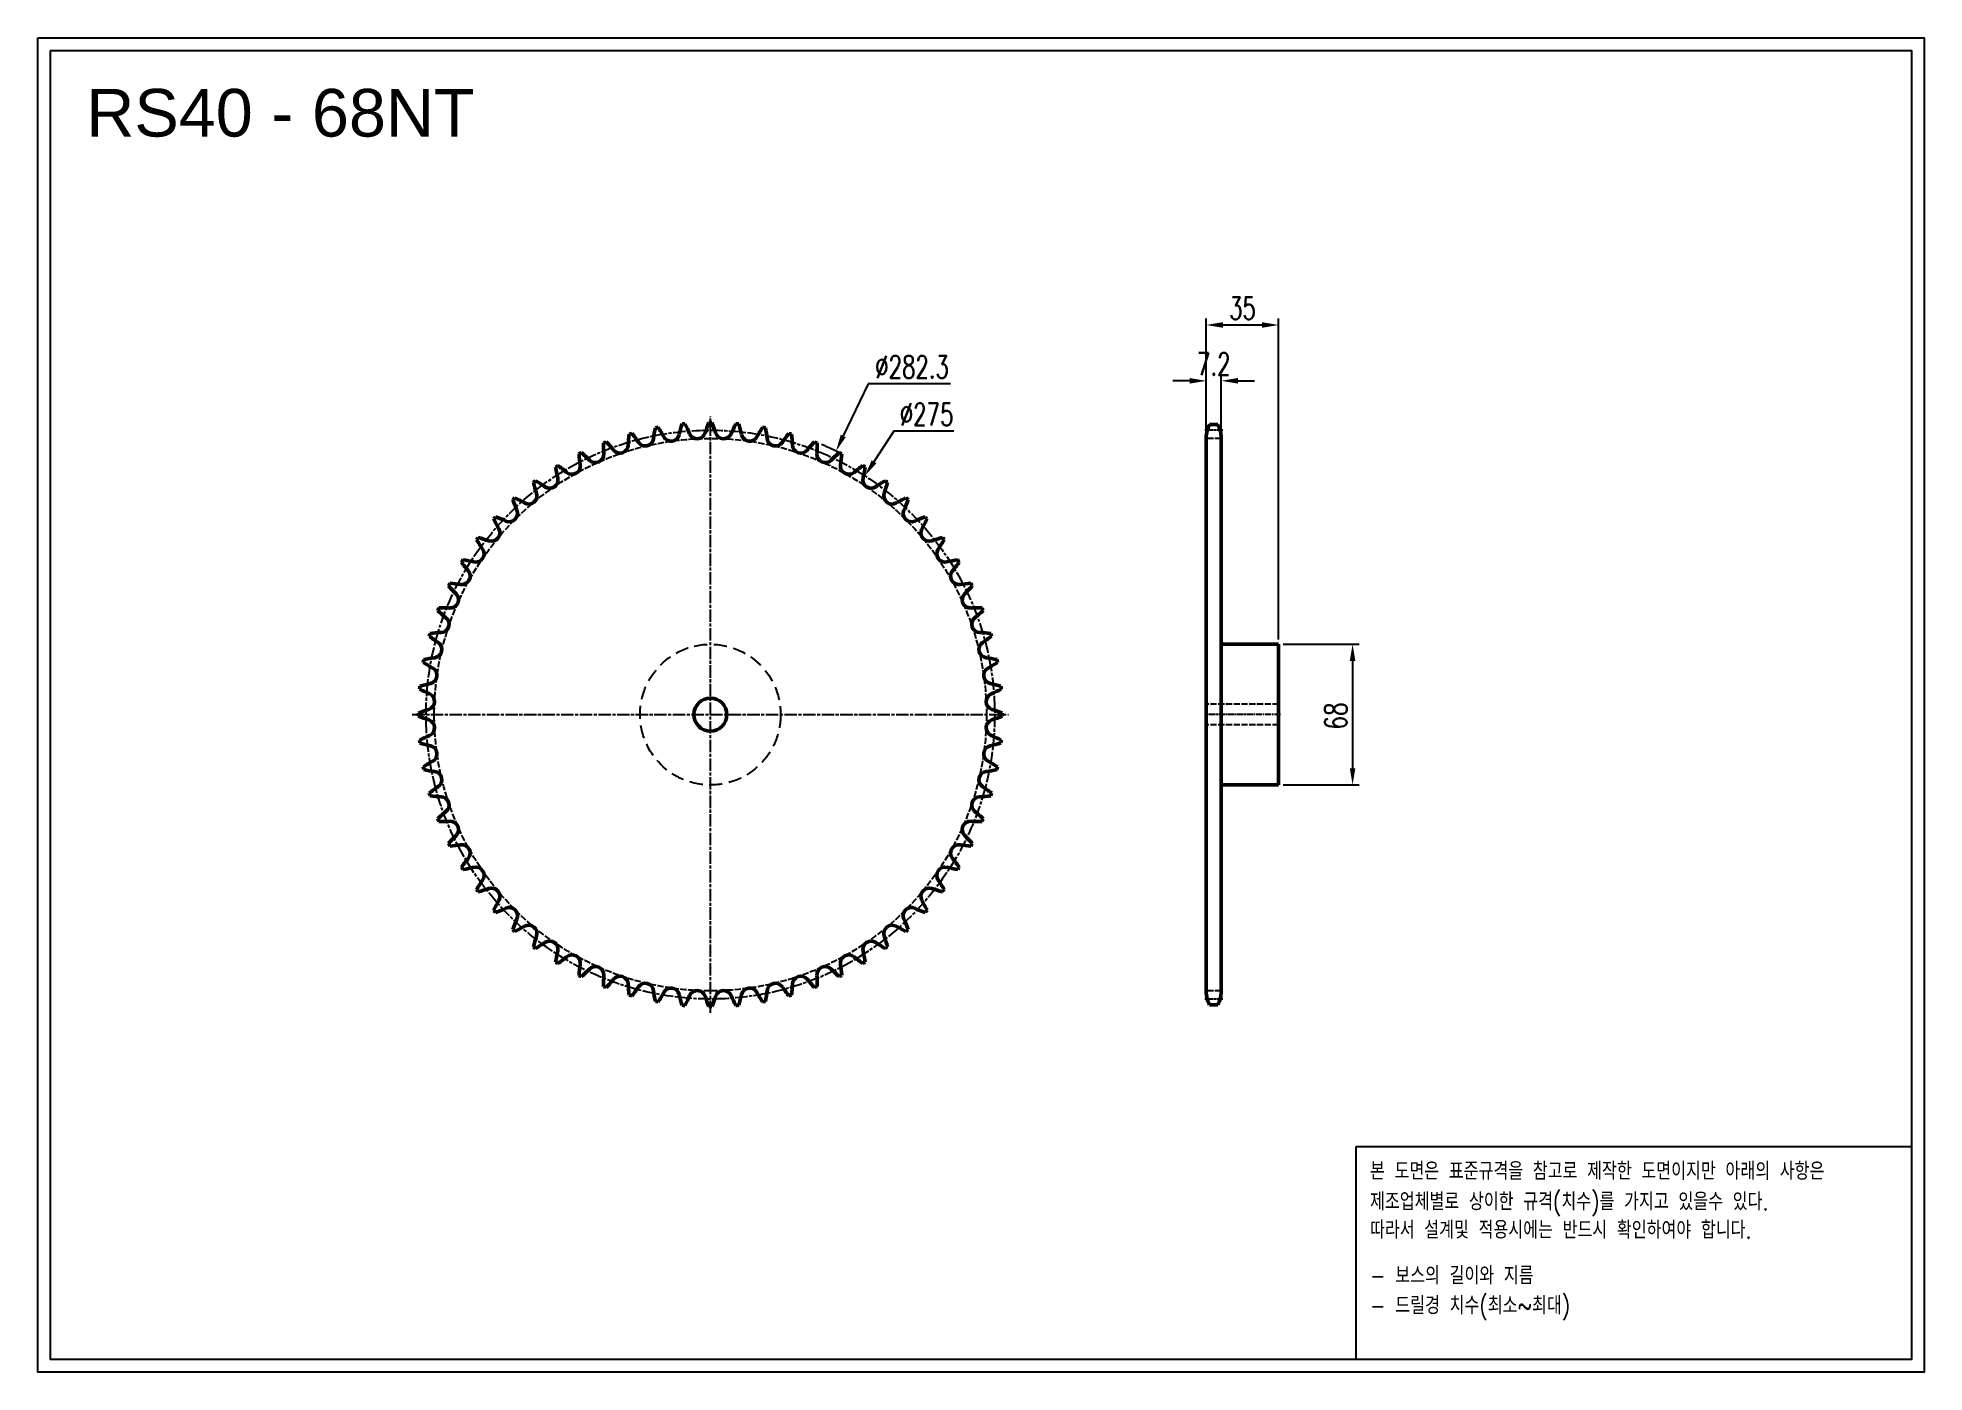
# Model space of a CAD drawing. Header units: millimetres. Extents: x -12340 to -11428, y 3585 to 4231.
import ezdxf

# ---------------------------------------------------------------- set-up
doc = ezdxf.new("R2010")
doc.units = ezdxf.units.MM
for name, pattern in [('AM_ISO02W050', [7.5, 6, -1.5]), ('AM_ISO02W050x2', [3.75, 3, -0.75]), ('AM_ISO08W050', [18, 12, -1.5, 3, -1.5]), ('AM_ISO08W050x2', [9, 6, -0.75, 1.5, -0.75]), ('HIDDEN', [9.525, 6.35, -3.175])]:
    doc.linetypes.add(name, pattern=pattern)
for name, color, linetype, lineweight in [('AM_0N', 7, 'Continuous', 50), ('AM_3N', 6, 'AM_ISO02W050', 25), ('AM_7', 4, 'AM_ISO08W050', 25), ('AM_7N', 4, 'AM_ISO08W050', 25)]:
    doc.layers.add(name, color=color, linetype=linetype, lineweight=lineweight)
doc.layers.add('HL', color=2, linetype='HIDDEN')
doc.layers.add('S-DIM', color=7, linetype='Continuous')
doc.styles.add('HAN', font='ROMANS.shx', dxfattribs={"width": 0.7, "bigfont": 'whgtxt.shx'})
doc.styles.add('HSG', font='SIMPLEX.shx', dxfattribs={"width": 0.7, "bigfont": 'HSG.shx'})
doc.styles.get("Standard").update_dxf_attribs({"font": 'arial.ttf'})
doc.dimstyles.new('APP23', dxfattribs={"dimscale": 4.5, "dimtxt": 2.4, "dimasz": 1.8, "dimexe": 0.7, "dimexo": 0.5, "dimgap": 0.6, "dimtad": 1, "dimtoh": 1, "dimdec": 1, "dimrnd": 0.01, "dimzin": 9, "dimdsep": 46, "dimtxsty": 'HSG', "dimcen": 0, "dimclrd": 1, "dimclre": 1, "dimclrt": 256, "dimazin": 2, "dimtp": 1, "dimtm": 1, "dimtfac": 0.5, "dimtdec": 1, "dimtix": 1, "dimtofl": 0, "dimtmove": 0, "dimatfit": 3, "dimfxl": 0, "dimtvp": 1, "dimtolj": 2, "dimlwd": -1, "dimlwe": -1, "dimarcsym": 0})

# ---------------------------------------------------------------- blocks, each defined once
blk = doc.blocks.new('*D1')
at = {"layer": 'Defpoints', "color": 0, "transparency": 16777216}
for p in [(-11954.19, 4030.77), (-12075.74, 3775.95)]:
    blk.add_point(p, dxfattribs=at)
at = {"layer": 'S-DIM', "color": 1, "transparency": 16777216}
for p, q in [((-11938.65, 4063.34), (-11950.71, 4038.08)), ((-11898.87, 4063.34), (-11938.65, 4063.34))]:
    blk.add_line(p, q, dxfattribs=at)
blk.add_arc((-12014.96, 3903.36), 141.16, 63.22068, 67.63431, dxfattribs=at)
blk.add_solid([(-11951.92, 4038.66), (-11949.49, 4037.49), (-11954.19, 4030.77)], dxfattribs=at)
at = {"layer": 'S-DIM', "transparency": 16777216, "insert": (-11917.41, 4071.44), "char_height": 10.8, "attachment_point": 5, "style": 'HSG'}
blk.add_mtext('\\A2;∅282.3', dxfattribs=at)
blk = doc.blocks.new('*D2')
at = {"layer": 'Defpoints', "color": 0, "transparency": 16777216}
for p in [(-11940.23, 4018.77), (-12089.7, 3787.95)]:
    blk.add_point(p, dxfattribs=at)
at = {"layer": 'S-DIM', "color": 1, "transparency": 16777216}
for p, q in [((-11926.23, 4040.39), (-11935.83, 4025.57)), ((-11897.25, 4040.39), (-11926.23, 4040.39))]:
    blk.add_line(p, q, dxfattribs=at)
blk.add_solid([(-11936.96, 4026.3), (-11934.69, 4024.83), (-11940.23, 4018.77)], dxfattribs=at)
at = {"layer": 'S-DIM', "transparency": 16777216, "insert": (-11910.39, 4048.49), "char_height": 10.8, "attachment_point": 5, "style": 'HSG'}
blk.add_mtext('\\A2;∅275', dxfattribs=at)
blk = doc.blocks.new('*D3')
at = {"layer": 'Defpoints', "color": 0, "transparency": 16777216}
for p in [(-11767.93, 4064.72), (-11775.13, 4036.88), (-11767.93, 4036.88)]:
    blk.add_point(p, dxfattribs=at)
at = {"layer": 'S-DIM', "color": 1, "transparency": 16777216}
for p, q in [((-11783.23, 4064.72), (-11791.33, 4064.72)), ((-11775.13, 4039.13), (-11775.13, 4067.87)), ((-11767.93, 4039.13), (-11767.93, 4067.87)), ((-11759.83, 4064.72), (-11751.73, 4064.72))]:
    blk.add_line(p, q, dxfattribs=at)
for points in [[(-11783.23, 4066.07), (-11783.23, 4063.37), (-11775.13, 4064.72)], [(-11759.83, 4066.07), (-11759.83, 4063.37), (-11767.93, 4064.72)]]:
    blk.add_solid(points, dxfattribs=at)
at = {"layer": 'S-DIM', "transparency": 16777216, "insert": (-11771.53, 4072.82), "char_height": 10.8, "attachment_point": 5, "style": 'HSG'}
blk.add_mtext('\\A2;7.2', dxfattribs=at)
blk = doc.blocks.new('*D4')
at = {"layer": 'Defpoints', "color": 0, "transparency": 16777216}
for p in [(-11740.13, 4091.72), (-11775.13, 4036.88), (-11740.13, 3937.36)]:
    blk.add_point(p, dxfattribs=at)
at = {"layer": 'S-DIM', "color": 1, "transparency": 16777216}
for p, q in [((-11775.13, 4039.13), (-11775.13, 4094.87)), ((-11767.03, 4091.72), (-11748.23, 4091.72)), ((-11740.13, 3939.61), (-11740.13, 4094.87))]:
    blk.add_line(p, q, dxfattribs=at)
for points in [[(-11767.03, 4093.07), (-11767.03, 4090.37), (-11775.13, 4091.72)], [(-11748.23, 4093.07), (-11748.23, 4090.37), (-11740.13, 4091.72)]]:
    blk.add_solid(points, dxfattribs=at)
at = {"layer": 'S-DIM', "transparency": 16777216, "insert": (-11757.63, 4099.82), "char_height": 10.8, "attachment_point": 5, "style": 'HSG'}
blk.add_mtext('\\A2;35', dxfattribs=at)
blk = doc.blocks.new('*D5')
at = {"layer": 'Defpoints', "color": 0, "transparency": 16777216}
for p in [(-11740.13, 3937.36), (-11740.13, 3869.36), (-11704.37, 3869.36)]:
    blk.add_point(p, dxfattribs=at)
at = {"layer": 'S-DIM', "color": 1, "transparency": 16777216}
for p, q in [((-11737.88, 3937.36), (-11701.22, 3937.36)), ((-11704.37, 3929.26), (-11704.37, 3877.46)), ((-11737.88, 3869.36), (-11701.22, 3869.36))]:
    blk.add_line(p, q, dxfattribs=at)
for points in [[(-11705.72, 3929.26), (-11703.02, 3929.26), (-11704.37, 3937.36)], [(-11705.72, 3877.46), (-11703.02, 3877.46), (-11704.37, 3869.36)]]:
    blk.add_solid(points, dxfattribs=at)
at = {"layer": 'S-DIM', "transparency": 16777216, "insert": (-11712.47, 3902.69), "char_height": 10.8, "attachment_point": 5, "rotation": 90, "style": 'HSG'}
blk.add_mtext('\\A2;68', dxfattribs=at)
blk = doc.blocks.new('notice1')
at = {"color": 4}
blk.add_lwpolyline([(-22142.12, 1735.9), (-22053.8, 1735.9), (-22053.8, 1702.07), (-22142.12, 1702.07)], close=True, dxfattribs=at)
at = {"color": 4, "style": 'HAN', "width": 0.8}
for s, p in [('본 도면은 표준규격을 참고로 제작한 도면이지만 아래의 사항은', (-22139.9, 1730.62)), ('제조업체별로 상이한 규격(치수)를 가지고 있을수 있다.', (-22139.9, 1725.78)), ('따라서 설계및 적용시에는 반드시 확인하여야 합니다.', (-22139.9, 1721.28)), ('- 보스의 길이와 지름', (-22139.9, 1714.03)), ('- 드릴경 치수(최소~최대)', (-22139.9, 1709.27))]:
    blk.add_text(s, height=2.7949, dxfattribs=at).set_placement(p)

msp = doc.modelspace()

# ---------------------------------------------------------------- linework, layer by layer
for points in [[(-12340.28, 4230.57), (-11427.88, 4230.57), (-11427.88, 3585.44), (-12340.28, 3585.44)], [(-12334.14, 4224.43), (-11434.02, 4224.43), (-11434.02, 3591.59), (-12334.14, 3591.59)]]:
    msp.add_lwpolyline(points, close=True)
at = {"layer": 'AM_0N'}
for p, q in [((-11773.51, 4043.66), (-11769.54, 4043.66)), ((-11775.13, 4037.26), (-11775.13, 3769.46)), ((-11767.93, 4037.26), (-11767.93, 3769.46)), ((-11767.93, 3937.36), (-11740.13, 3937.36)), ((-11740.13, 3937.36), (-11740.13, 3869.36)), ((-11767.93, 3869.36), (-11740.13, 3869.36)), ((-11773.51, 3763.06), (-11769.54, 3763.06))]:
    msp.add_line(p, q, dxfattribs=at)
msp.add_circle((-12014.96, 3903.36), 8, dxfattribs=at)
for centre, radius, start, end in [((-11976.25, 4028.09), 66.78, 167.98872, 172.57353), ((-12014.96, 3903.36), 141.16, 100.31229, 100.86418), ((-12096.12, 4005.68), 66.78, 28.60294, 33.18775), ((-11964.91, 4023.99), 66.78, 162.69461, 167.27941), ((-12014.96, 3903.36), 141.16, 95.01817, 95.57006), ((-12086.33, 4012.73), 66.78, 23.30882, 27.89363), ((-11953.99, 4018.85), 66.78, 157.40049, 161.98529), ((-12014.96, 3903.36), 141.16, 89.72405, 90.27595), ((-12075.94, 4018.85), 66.78, 18.01471, 22.59951), ((-11943.6, 4012.73), 66.78, 152.10637, 156.69118), ((-12014.96, 3903.36), 141.16, 84.42994, 84.98183), ((-12065.02, 4023.99), 66.78, 12.72059, 17.30539), ((-11933.81, 4005.68), 66.78, 146.81225, 151.39706), ((-12014.96, 3903.36), 141.16, 79.13582, 79.68771), ((-12053.68, 4028.09), 66.78, 7.42647, 12.01128), ((-11761.63, 4037.26), 13.5, 151.70092, 180), ((-11781.43, 4037.26), 13.5, 0, 28.29908), ((-11999.83, 4033.08), 66.78, 178.57696, 183.16176), ((-12014.96, 3903.36), 141.16, 110.90052, 111.45242), ((-12113.54, 3989.03), 66.78, 39.19118, 43.77598), ((-12058.67, 4033.76), 4.01, 219.19118, 357.86765), ((-11987.93, 4031.13), 66.78, 173.28284, 177.86765), ((-12014.96, 3903.36), 141.16, 105.60641, 106.1583), ((-12105.22, 3997.76), 66.78, 33.89706, 38.48187), ((-12046.45, 4037.24), 4.01, 213.89706, 352.57353), ((-12033.97, 4039.57), 4.01, 208.60294, 347.27941), ((-12021.32, 4040.75), 4.01, 203.30882, 341.98529), ((-12008.61, 4040.75), 4.01, 198.01471, 336.69118), ((-11995.96, 4039.57), 4.01, 192.72059, 331.39706), ((-11983.48, 4037.24), 4.01, 187.42647, 326.10294), ((-11924.71, 3997.76), 66.78, 141.51813, 146.10294), ((-12014.96, 3903.36), 141.16, 73.8417, 74.39359), ((-12042, 4031.13), 66.78, 2.13235, 6.71716), ((-11971.26, 4033.76), 4.01, 182.13235, 320.80882), ((-11916.39, 3989.03), 66.78, 136.22402, 140.80882), ((-12014.96, 3903.36), 141.16, 68.54758, 69.09948), ((-12030.1, 4033.08), 66.78, 356.83824, 1.42304), ((-12014.96, 3903.36), 141.16, 121.48876, 122.04065), ((-12127.6, 3969.46), 66.78, 49.77941, 54.36422), ((-12081.89, 4023.51), 4.01, 229.77941, 8.45588), ((-12014.96, 3903.36), 141.16, 116.19464, 116.74653), ((-12011.86, 4033.92), 66.78, 183.87108, 188.45588), ((-12121.02, 3979.57), 66.78, 44.48529, 49.0701), ((-12070.52, 4029.17), 4.01, 224.48529, 3.16176), ((-11959.41, 4029.17), 4.01, 176.83824, 315.51471), ((-11908.9, 3979.57), 66.78, 130.9299, 135.51471), ((-12014.96, 3903.36), 141.16, 63.25347, 63.80536), ((-11948.04, 4023.51), 4.01, 171.54412, 310.22059), ((-12018.06, 4033.92), 66.78, 351.54412, 356.12892), ((-11902.32, 3969.46), 66.78, 125.63578, 130.22059), ((-12014.96, 3903.36), 141.16, 57.95935, 58.51124), ((-12014.96, 3903.36), 141.16, 126.78288, 127.33477), ((-12035.91, 4032.27), 66.78, 194.45931, 199.04412), ((-12133.22, 3958.78), 66.78, 55.07353, 59.65834), ((-12092.69, 4016.82), 4.01, 235.07353, 13.75), ((-12023.92, 4033.65), 66.78, 189.16519, 193.75), ((-11937.24, 4016.82), 4.01, 166.25, 304.92647), ((-12006, 4033.65), 66.78, 346.25, 350.83481), ((-11896.71, 3958.78), 66.78, 120.34166, 124.92647), ((-11994.02, 4032.27), 66.78, 340.95588, 345.54069), ((-12014.96, 3903.36), 141.16, 52.66523, 53.21712), ((-12014.96, 3903.36), 141.16, 132.07699, 132.62889), ((-12047.71, 4029.79), 66.78, 199.75343, 204.33824), ((-12137.83, 3947.63), 66.78, 60.36765, 64.95245), ((-12102.83, 4009.17), 4.01, 240.36765, 19.04412), ((-11927.1, 4009.17), 4.01, 160.95588, 299.63235), ((-11892.1, 3947.63), 66.78, 115.04755, 119.63235), ((-11982.22, 4029.79), 66.78, 335.66176, 340.24657), ((-12014.96, 3903.36), 141.16, 47.37111, 47.92301), ((-12014.96, 3903.36), 141.16, 137.37111, 137.92301), ((-12059.24, 4026.23), 66.78, 205.04755, 209.63235), ((-12141.39, 3936.11), 66.78, 65.66176, 70.24657), ((-12112.22, 4000.61), 4.01, 245.66176, 24.33824), ((-11917.71, 4000.61), 4.01, 155.66176, 294.33824), ((-11888.54, 3936.11), 66.78, 109.75343, 114.33824), ((-11970.69, 4026.23), 66.78, 330.36765, 334.95245), ((-12014.96, 3903.36), 141.16, 42.07699, 42.62889), ((-12014.96, 3903.36), 141.16, 142.66523, 143.21712), ((-12070.39, 4021.62), 66.78, 210.34166, 214.92647), ((-12143.87, 3924.3), 66.78, 70.95588, 75.54069), ((-12120.77, 3991.22), 4.01, 250.95588, 29.63235), ((-11909.15, 3991.22), 4.01, 150.36765, 289.04412), ((-11886.05, 3924.3), 66.78, 104.45931, 109.04412), ((-11959.54, 4021.62), 66.78, 325.07353, 329.65834), ((-12014.96, 3903.36), 141.16, 36.78288, 37.33477), ((-12014.96, 3903.36), 141.16, 147.95935, 148.51124), ((-12145.26, 3912.32), 66.78, 76.25, 80.83481), ((-12128.43, 3981.08), 4.01, 256.25, 34.92647), ((-11901.5, 3981.08), 4.01, 145.07353, 283.75), ((-11884.67, 3912.32), 66.78, 99.16519, 103.75), ((-12014.96, 3903.36), 141.16, 31.48876, 32.04065), ((-12135.12, 3970.28), 4.01, 261.54412, 40.22059), ((-12081.06, 4016), 66.78, 215.63578, 220.22059), ((-11894.81, 3970.28), 4.01, 139.77941, 278.45588), ((-11948.87, 4016), 66.78, 319.77941, 324.36422), ((-12014.96, 3903.36), 141.16, 153.25347, 153.80536), ((-12091.17, 4009.42), 66.78, 220.9299, 225.51471), ((-12145.53, 3900.26), 66.78, 81.54412, 86.12892), ((-12140.78, 3958.91), 4.01, 266.83824, 45.51471), ((-11884.4, 3900.26), 66.78, 93.87108, 98.45588), ((-11889.15, 3958.91), 4.01, 134.48529, 273.16176), ((-11938.76, 4009.42), 66.78, 314.48529, 319.0701), ((-12014.96, 3903.36), 141.16, 26.19464, 26.74653), ((-12014.96, 3903.36), 141.16, 158.54758, 159.09948), ((-12100.63, 4001.93), 66.78, 226.22402, 230.80882), ((-12144.68, 3888.22), 66.78, 86.83824, 91.42304), ((-11885.24, 3888.22), 66.78, 88.57696, 93.16176), ((-11929.29, 4001.93), 66.78, 309.19118, 313.77598), ((-12014.96, 3903.36), 141.16, 20.90052, 21.45242), ((-12014.96, 3903.36), 141.16, 163.8417, 164.39359), ((-12142.74, 3876.32), 66.78, 92.13235, 96.71716), ((-12145.37, 3947.07), 4.01, 272.13235, 50.80882), ((-11884.56, 3947.07), 4.01, 129.19118, 267.86765), ((-11887.19, 3876.32), 66.78, 83.28284, 87.86765), ((-12014.96, 3903.36), 141.16, 15.60641, 16.1583), ((-12109.36, 3993.61), 66.78, 231.51813, 236.10294), ((-12148.85, 3934.85), 4.01, 277.42647, 56.10294), ((-11881.08, 3934.85), 4.01, 123.89706, 262.57353), ((-11920.56, 3993.61), 66.78, 303.89706, 308.48187), ((-12014.96, 3903.36), 141.16, 169.13582, 169.68771), ((-12117.29, 3984.51), 66.78, 236.81225, 241.39706), ((-12139.7, 3864.65), 66.78, 97.42647, 102.01128), ((-12151.18, 3922.36), 4.01, 282.72059, 61.39706), ((-11878.75, 3922.36), 4.01, 118.60294, 257.27941), ((-11890.23, 3864.65), 66.78, 77.98872, 82.57353), ((-11912.64, 3984.51), 66.78, 298.60294, 303.18775), ((-12014.96, 3903.36), 141.16, 10.31229, 10.86418), ((-12014.96, 3903.36), 141.16, 174.42994, 174.98183), ((-12124.34, 3974.73), 66.78, 242.10637, 246.69118), ((-12135.59, 3853.3), 66.78, 102.72059, 107.30539), ((-11894.34, 3853.3), 66.78, 72.69461, 77.27941), ((-11905.59, 3974.73), 66.78, 293.30882, 297.89363), ((-12014.96, 3903.36), 141.16, 5.01817, 5.57006), ((-12130.46, 3842.39), 66.78, 108.01471, 112.59951), ((-12152.35, 3909.71), 4.01, 288.01471, 66.69118), ((-11877.58, 3909.71), 4.01, 113.30882, 251.98529), ((-11899.47, 3842.39), 66.78, 67.40049, 71.98529), ((-12014.96, 3903.36), 141.16, 179.72405, 180.27595), ((-12130.46, 3964.33), 66.78, 247.40049, 251.98529), ((-12152.35, 3897.01), 4.01, 293.30882, 71.98529), ((-11877.58, 3897.01), 4.01, 108.01471, 246.69118), ((-11899.47, 3964.33), 66.78, 288.01471, 292.59951), ((-12014.96, 3903.36), 141.16, 359.72405, 0.27595), ((-12124.34, 3831.99), 66.78, 113.30882, 117.89363), ((-12014.96, 3903.36), 141.16, 185.01817, 185.57006), ((-12135.59, 3953.41), 66.78, 252.69461, 257.27941), ((-12151.18, 3884.36), 4.01, 298.60294, 77.27941), ((-11878.75, 3884.36), 4.01, 102.72059, 241.39706), ((-11894.34, 3953.41), 66.78, 282.72059, 287.30539), ((-11905.59, 3831.99), 66.78, 62.10637, 66.69118), ((-12014.96, 3903.36), 141.16, 354.42994, 354.98183), ((-12117.29, 3822.2), 66.78, 118.60294, 123.18775), ((-12014.96, 3903.36), 141.16, 190.31229, 190.86418), ((-11912.64, 3822.2), 66.78, 56.81225, 61.39706), ((-12014.96, 3903.36), 141.16, 349.13582, 349.68771), ((-12139.7, 3942.07), 66.78, 257.98872, 262.57353), ((-12148.85, 3871.87), 4.01, 303.89706, 82.57353), ((-11881.08, 3871.87), 4.01, 97.42647, 236.10294), ((-11890.23, 3942.07), 66.78, 277.42647, 282.01128), ((-12109.36, 3813.11), 66.78, 123.89706, 128.48187), ((-12014.96, 3903.36), 141.16, 195.60641, 196.1583), ((-12142.74, 3930.4), 66.78, 263.28284, 267.86765), ((-12145.37, 3859.65), 4.01, 309.19118, 87.86765), ((-11884.56, 3859.65), 4.01, 92.13235, 230.80882), ((-11887.19, 3930.4), 66.78, 272.13235, 276.71716), ((-11920.56, 3813.11), 66.78, 51.51813, 56.10294), ((-12014.96, 3903.36), 141.16, 343.8417, 344.39359), ((-12100.63, 3804.78), 66.78, 129.19118, 133.77598), ((-12014.96, 3903.36), 141.16, 200.90052, 201.45242), ((-12144.68, 3918.49), 66.78, 268.57696, 273.16176), ((-12140.78, 3847.81), 4.01, 314.48529, 93.16176), ((-11889.15, 3847.81), 4.01, 86.83824, 225.51471), ((-11885.24, 3918.49), 66.78, 266.83824, 271.42304), ((-11929.29, 3804.78), 66.78, 46.22402, 50.80882), ((-12014.96, 3903.36), 141.16, 338.54758, 339.09948), ((-12091.17, 3797.3), 66.78, 134.48529, 139.0701), ((-11938.76, 3797.3), 66.78, 40.9299, 45.51471), ((-12014.96, 3903.36), 141.16, 206.19464, 206.74653), ((-12145.53, 3906.46), 66.78, 273.87108, 278.45588), ((-12135.12, 3836.43), 4.01, 319.77941, 98.45588), ((-12081.06, 3790.72), 66.78, 139.77941, 144.36422), ((-11894.81, 3836.43), 4.01, 81.54412, 220.22059), ((-11948.87, 3790.72), 66.78, 35.63578, 40.22059), ((-11884.4, 3906.46), 66.78, 261.54412, 266.12892), ((-12014.96, 3903.36), 141.16, 333.25347, 333.80536), ((-12014.96, 3903.36), 141.16, 211.48876, 212.04065), ((-12145.26, 3894.4), 66.78, 279.16519, 283.75), ((-12128.43, 3825.63), 4.01, 325.07353, 103.75), ((-12070.39, 3785.1), 66.78, 145.07353, 149.65834), ((-11901.5, 3825.63), 4.01, 76.25, 214.92647), ((-11959.54, 3785.1), 66.78, 30.34166, 34.92647), ((-11884.67, 3894.4), 66.78, 256.25, 260.83481), ((-12014.96, 3903.36), 141.16, 327.95935, 328.51124), ((-12014.96, 3903.36), 141.16, 216.78288, 217.33477), ((-12143.87, 3882.41), 66.78, 284.45931, 289.04412), ((-12120.77, 3815.49), 4.01, 330.36765, 109.04412), ((-11909.15, 3815.49), 4.01, 70.95588, 209.63235), ((-11886.05, 3882.41), 66.78, 250.95588, 255.54069), ((-12014.96, 3903.36), 141.16, 322.66523, 323.21712), ((-12059.24, 3780.49), 66.78, 150.36765, 154.95245), ((-12014.96, 3903.36), 141.16, 222.07699, 222.62889), ((-12141.39, 3870.61), 66.78, 289.75343, 294.33824), ((-12112.22, 3806.11), 4.01, 335.66176, 114.33824), ((-11917.71, 3806.11), 4.01, 65.66176, 204.33824), ((-11888.54, 3870.61), 66.78, 245.66176, 250.24657), ((-11970.69, 3780.49), 66.78, 25.04755, 29.63235), ((-12014.96, 3903.36), 141.16, 317.37111, 317.92301), ((-12047.71, 3776.93), 66.78, 155.66176, 160.24657), ((-12014.96, 3903.36), 141.16, 227.37111, 227.92301), ((-12137.83, 3859.08), 66.78, 295.04755, 299.63235), ((-12102.83, 3797.55), 4.01, 340.95588, 119.63235), ((-12035.91, 3774.45), 66.78, 160.95588, 165.54069), ((-11927.1, 3797.55), 4.01, 60.36765, 199.04412), ((-11994.02, 3774.45), 66.78, 14.45931, 19.04412), ((-11892.1, 3859.08), 66.78, 240.36765, 244.95245), ((-11982.22, 3776.93), 66.78, 19.75343, 24.33824), ((-12014.96, 3903.36), 141.16, 312.07699, 312.62889), ((-12014.96, 3903.36), 141.16, 232.66523, 233.21712), ((-12133.22, 3847.94), 66.78, 300.34166, 304.92647), ((-12092.69, 3789.89), 4.01, 346.25, 124.92647), ((-12023.92, 3773.07), 66.78, 166.25, 170.83481), ((-12081.89, 3783.2), 4.01, 351.54412, 130.22059), ((-11948.04, 3783.2), 4.01, 49.77941, 188.45588), ((-11937.24, 3789.89), 4.01, 55.07353, 193.75), ((-12006, 3773.07), 66.78, 9.16519, 13.75), ((-11896.71, 3847.94), 66.78, 235.07353, 239.65834), ((-12014.96, 3903.36), 141.16, 306.78288, 307.33477), ((-12014.96, 3903.36), 141.16, 237.95935, 238.51124), ((-12127.6, 3837.26), 66.78, 305.63578, 310.22059), ((-12011.86, 3772.79), 66.78, 171.54412, 176.12892), ((-12121.02, 3827.15), 66.78, 310.9299, 315.51471), ((-12070.52, 3777.54), 4.01, 356.83824, 135.51471), ((-11959.41, 3777.54), 4.01, 44.48529, 183.16176), ((-11908.9, 3827.15), 66.78, 224.48529, 229.0701), ((-12018.06, 3772.79), 66.78, 3.87108, 8.45588), ((-11902.32, 3837.26), 66.78, 229.77941, 234.36422), ((-12014.96, 3903.36), 141.16, 301.48876, 302.04065), ((-12014.96, 3903.36), 141.16, 243.25347, 243.80536), ((-11999.83, 3773.64), 66.78, 176.83824, 181.42304), ((-12014.96, 3903.36), 141.16, 248.54758, 249.09948), ((-12113.54, 3817.69), 66.78, 316.22402, 320.80882), ((-12058.67, 3772.95), 4.01, 2.13235, 140.80882), ((-11987.93, 3775.59), 66.78, 182.13235, 186.71716), ((-12105.22, 3808.96), 66.78, 321.51813, 326.10294), ((-12046.45, 3769.48), 4.01, 7.42647, 146.10294), ((-11976.25, 3778.63), 66.78, 187.42647, 192.01128), ((-12096.12, 3801.03), 66.78, 326.81225, 331.39706), ((-12033.97, 3767.14), 4.01, 12.72059, 151.39706), ((-12021.32, 3765.97), 4.01, 18.01471, 156.69118), ((-12008.61, 3765.97), 4.01, 23.30882, 161.98529), ((-11995.96, 3767.14), 4.01, 28.60294, 167.27941), ((-11933.81, 3801.03), 66.78, 208.60294, 213.18775), ((-12053.68, 3778.63), 66.78, 347.98872, 352.57353), ((-11983.48, 3769.48), 4.01, 33.89706, 172.57353), ((-11924.71, 3808.96), 66.78, 213.89706, 218.48187), ((-12042, 3775.59), 66.78, 353.28284, 357.86765), ((-11971.26, 3772.95), 4.01, 39.19118, 177.86765), ((-11916.39, 3817.69), 66.78, 219.19118, 223.77598), ((-12014.96, 3903.36), 141.16, 290.90052, 291.45242), ((-12030.1, 3773.64), 66.78, 358.57696, 3.16176), ((-12014.96, 3903.36), 141.16, 296.19464, 296.74653), ((-11761.63, 3769.46), 13.5, 180, 208.29908), ((-11781.43, 3769.46), 13.5, 331.70092, 0), ((-12014.96, 3903.36), 141.16, 253.8417, 254.39359), ((-12014.96, 3903.36), 141.16, 259.13582, 259.68771), ((-11964.91, 3782.73), 66.78, 192.72059, 197.30539), ((-12014.96, 3903.36), 141.16, 264.42994, 264.98183), ((-12086.33, 3793.98), 66.78, 332.10637, 336.69118), ((-11953.99, 3787.86), 66.78, 198.01471, 202.59951), ((-12014.96, 3903.36), 141.16, 269.72405, 270.27595), ((-12075.94, 3787.86), 66.78, 337.40049, 341.98529), ((-11943.6, 3793.98), 66.78, 203.30882, 207.89363), ((-12014.96, 3903.36), 141.16, 275.01817, 275.57006), ((-12065.02, 3782.73), 66.78, 342.69461, 347.27941), ((-12014.96, 3903.36), 141.16, 280.31229, 280.86418), ((-12014.96, 3903.36), 141.16, 285.60641, 286.1583)]:
    msp.add_arc(centre, radius, start, end, dxfattribs=at)
at = {"layer": 'AM_3N', "linetype": 'AM_ISO02W050x2'}
for p, q in [((-11767.93, 4036.88), (-11775.13, 4036.88)), ((-11767.93, 3769.84), (-11775.13, 3769.84))]:
    msp.add_line(p, q, dxfattribs=at)
at = {"layer": 'AM_3N', "color": 2, "linetype": 'AM_ISO02W050x2'}
for p, q in [((-11740.13, 3908.36), (-11775.13, 3908.36)), ((-11740.13, 3898.36), (-11775.13, 3898.36))]:
    msp.add_line(p, q, dxfattribs=at)
at = {"layer": 'AM_3N', "linetype": 'AM_ISO02W050x2'}
msp.add_circle((-12014.96, 3903.36), 133.52, dxfattribs=at)
at = {"layer": 'AM_7', "linetype": 'AM_ISO08W050x2'}
msp.add_circle((-12014.96, 3903.36), 137.5, dxfattribs=at)
at = {"layer": 'AM_7N', "linetype": 'AM_ISO08W050x2'}
for p, q in [((-12014.96, 3759.2), (-12014.96, 4047.52)), ((-12159.12, 3903.36), (-11870.81, 3903.36))]:
    msp.add_line(p, q, dxfattribs=at)
at = {"layer": 'AM_7N', "linetype": 'AM_ISO08W050x2', "ltscale": 0.5}
for p, q in [((-11767.16, 4040.85), (-11775.89, 4040.85)), ((-11739.19, 3903.36), (-11775.89, 3903.36)), ((-11767.16, 3765.86), (-11775.89, 3765.86))]:
    msp.add_line(p, q, dxfattribs=at)
at = {"layer": 'HL'}
msp.add_circle((-12014.96, 3903.36), 34, dxfattribs=at)

# ---------------------------------------------------------------- block references
at = {"xscale": 3.042, "yscale": 3.042, "zscale": 3.042}
msp.add_blockref('notice1', (55653.63, -1586.1), dxfattribs=at)

# ---------------------------------------------------------------- texts
msp.add_text('RS40 - 68NT', height=23.0404).set_placement((-12316.78, 4182.8))

# ---------------------------------------------------------------- dimensions: what is measured, and where the dimension line sits
at = {"layer": 'S-DIM'}
dim = msp.add_linear_dim(base=(-11740.13, 4091.72), p1=(-11775.13, 4036.88), p2=(-11740.13, 3937.36), dimstyle='APP23', dxfattribs=at)
dim.commit()
dim.dimension.update_dxf_attribs({"geometry": '*D4', "text_midpoint": (-11757.63, 4099.82)})
at = {"layer": 'S-DIM', "color": 3}
for p1, p2, picture, middle in [((-12075.74, 3775.95), (-11954.19, 4030.77), '*D1', (-11917.41, 4063.34)), ((-12089.7, 3787.95), (-11940.23, 4018.77), '*D2', (-11910.39, 4040.39))]:
    dim = msp.add_diameter_dim_2p(p1=p1, p2=p2, dimstyle='APP23', dxfattribs=at)
    dim.commit()
    dim.dimension.update_dxf_attribs({"geometry": picture, "text_midpoint": middle, "dimtype": 131})
at = {"layer": 'S-DIM'}
dim = msp.add_linear_dim(base=(-11767.93, 4064.72), p1=(-11775.13, 4036.88), p2=(-11767.93, 4036.88), dimstyle='APP23', dxfattribs=at)
dim.commit()
dim.dimension.update_dxf_attribs({"geometry": '*D3', "text_midpoint": (-11771.53, 4064.72), "dimtype": 128})
dim = msp.add_linear_dim(base=(-11704.37, 3869.36), p1=(-11740.13, 3937.36), p2=(-11740.13, 3869.36), angle=90, dimstyle='APP23', dxfattribs=at)
dim.commit()
dim.dimension.update_dxf_attribs({"geometry": '*D5', "text_midpoint": (-11704.37, 3902.69), "dimtype": 128})

doc.saveas('drawing.dxf')
